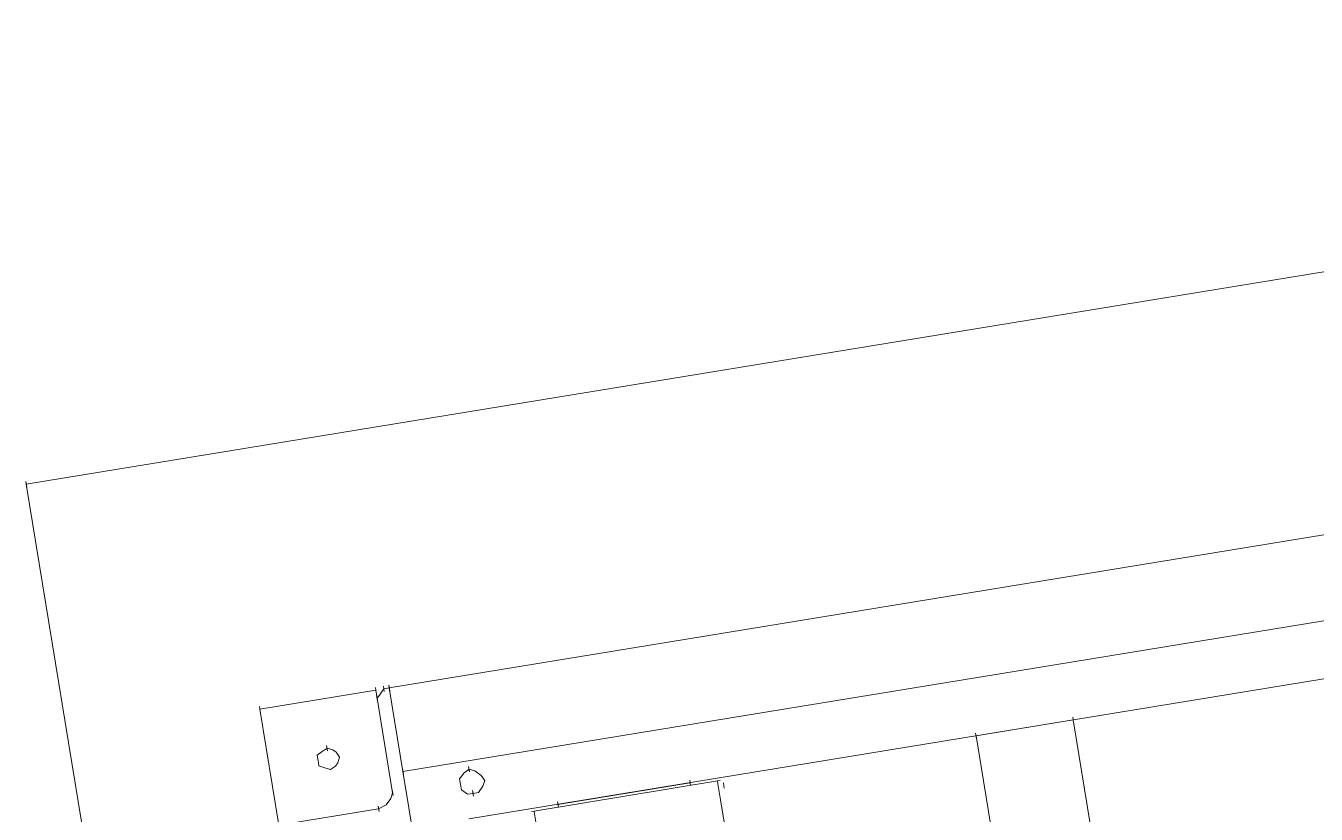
# Model space of a CAD drawing. Header units: metres. Extents: x 2 to 659295185, y -28 to 1124222152.
# Drawn here: x 655609.606 to 655610.597, y 1126540.774 to 1126541.379 of the extents above; entities that cross this region are included whole.
import ezdxf

# ---------------------------------------------------------------- set-up
doc = ezdxf.new("R2010")
doc.units = ezdxf.units.M
doc.header["$MEASUREMENT"] = 0
doc.layers.add('CCSM_C1_CUERPO CK$0$A-EQUIPOS', color=9, linetype='CONTINUOUS')

msp = doc.modelspace()

# ---------------------------------------------------------------- linework, layer by layer
at = {"layer": 'CCSM_C1_CUERPO CK$0$A-EQUIPOS', "lineweight": 5}
for p, q in [((655609.60677, 1126541.02752), (655611.75402, 1126541.37948)), ((655609.60677, 1126541.02752), (655611.75402, 1126541.37948)), ((655611.11537, 1126541.0728), (655609.88542, 1126540.8712)), ((655611.11537, 1126541.0728), (655609.88542, 1126540.8712)), ((655609.60643, 1126541.02959), (655609.60677, 1126541.02752)), ((655609.60643, 1126541.02959), (655609.60711, 1126541.02545)), ((655610.76581, 1126533.95629), (655609.60677, 1126541.02752)), ((655610.76581, 1126533.95629), (655609.60677, 1126541.02752)), ((655610.83187, 1126540.96042), (655609.89594, 1126540.80701)), ((655610.83187, 1126540.96042), (655609.89594, 1126540.80701)), ((655609.94655, 1126540.77065), (655610.83899, 1126540.91693)), ((655609.94655, 1126540.77065), (655610.83899, 1126540.91693)), ((655609.87506, 1126540.8695), (655609.78603, 1126540.85491)), ((655609.78603, 1126540.85491), (655609.87506, 1126540.8695)), ((655609.87506, 1126540.8695), (655609.87472, 1126540.87157)), ((655609.87472, 1126540.87157), (655609.8754, 1126540.86743)), ((655609.87608, 1126540.86329), (655609.87506, 1126540.8695)), ((655609.87506, 1126540.8695), (655609.87608, 1126540.86329)), ((655609.87954, 1126540.86811), (655609.87781, 1126540.8657)), ((655609.87781, 1126540.8657), (655609.87954, 1126540.86811)), ((655609.88127, 1126540.87052), (655609.87954, 1126540.86811)), ((655609.87954, 1126540.86811), (655609.88127, 1126540.87052)), ((655609.88127, 1126540.87052), (655609.88094, 1126540.87259)), ((655609.88094, 1126540.87259), (655609.88161, 1126540.86845)), ((655609.88127, 1126540.87052), (655609.88542, 1126540.8712)), ((655609.88127, 1126540.87052), (655609.88542, 1126540.8712)), ((655609.88576, 1126540.86913), (655609.88508, 1126540.87327)), ((655609.88508, 1126540.87327), (655609.88542, 1126540.8712)), ((655609.88542, 1126540.8712), (655609.88508, 1126540.87327)), ((655609.88508, 1126540.87327), (655609.88576, 1126540.86913)), ((655609.88542, 1126540.8712), (655609.89594, 1126540.80701)), ((655609.89594, 1126540.80701), (655609.88542, 1126540.8712)), ((655609.88542, 1126540.8712), (655609.89594, 1126540.80701)), ((655609.89594, 1126540.80701), (655609.88542, 1126540.8712)), ((655609.87574, 1126540.86536), (655609.87642, 1126540.86122)), ((655609.87781, 1126540.8657), (655609.87608, 1126540.86329)), ((655609.87781, 1126540.8657), (655609.87608, 1126540.86329)), ((655609.87608, 1126540.86329), (655609.88796, 1126540.79082)), ((655609.87608, 1126540.86329), (655609.88796, 1126540.79082)), ((655609.78603, 1126540.85491), (655609.78569, 1126540.85698)), ((655609.78569, 1126540.85698), (655609.78636, 1126540.85284)), ((655609.78603, 1126540.85491), (655609.80062, 1126540.76587)), ((655609.80062, 1126540.76587), (655609.78603, 1126540.85491)), ((655610.41003, 1126540.84875), (655610.41071, 1126540.84461)), ((655610.41037, 1126540.84668), (655610.33583, 1126540.83446)), ((655610.33583, 1126540.83446), (655610.41037, 1126540.84668)), ((655610.41037, 1126540.84668), (655610.4399, 1126540.66653)), ((655610.4399, 1126540.66653), (655610.41037, 1126540.84668)), ((655610.33549, 1126540.83653), (655610.33617, 1126540.83239)), ((655610.364, 1126540.6626), (655610.33583, 1126540.83446)), ((655610.33583, 1126540.83446), (655610.364, 1126540.6626)), ((655609.83389, 1126540.82235), (655609.83008, 1126540.8196)), ((655609.83389, 1126540.82235), (655609.83008, 1126540.8196)), ((655609.83008, 1126540.8196), (655609.83076, 1126540.81546)), ((655609.83076, 1126540.81546), (655609.83008, 1126540.8196)), ((655609.83769, 1126540.8251), (655609.83389, 1126540.82235)), ((655609.83769, 1126540.8251), (655609.83389, 1126540.82235)), ((655609.83735, 1126540.82717), (655609.83803, 1126540.82303)), ((655609.84217, 1126540.82371), (655609.83769, 1126540.8251)), ((655609.84217, 1126540.82371), (655609.83769, 1126540.8251)), ((655609.84458, 1126540.82198), (655609.84217, 1126540.82371)), ((655609.84458, 1126540.82198), (655609.84217, 1126540.82371)), ((655609.84733, 1126540.81818), (655609.84458, 1126540.82198)), ((655609.84458, 1126540.82198), (655609.84733, 1126540.81818)), ((655609.84594, 1126540.8137), (655609.84733, 1126540.81818)), ((655609.84733, 1126540.81818), (655609.84594, 1126540.8137)), ((655609.83144, 1126540.81132), (655609.83076, 1126540.81546)), ((655609.83144, 1126540.81132), (655609.83076, 1126540.81546)), ((655609.83592, 1126540.80993), (655609.83144, 1126540.81132)), ((655609.83144, 1126540.81132), (655609.83592, 1126540.80993)), ((655609.83592, 1126540.80993), (655609.8404, 1126540.80854)), ((655609.83592, 1126540.80993), (655609.8404, 1126540.80854)), ((655609.84421, 1126540.81129), (655609.8404, 1126540.80854)), ((655609.84421, 1126540.81129), (655609.8404, 1126540.80854)), ((655609.84594, 1126540.8137), (655609.84421, 1126540.81129)), ((655609.84594, 1126540.8137), (655609.84421, 1126540.81129)), ((655609.89594, 1126540.80701), (655609.8956, 1126540.80908)), ((655609.8956, 1126540.80908), (655609.89628, 1126540.80494)), ((655609.8956, 1126540.80908), (655609.89594, 1126540.80701)), ((655609.8956, 1126540.80908), (655609.89594, 1126540.80701)), ((655609.8956, 1126540.80908), (655609.89594, 1126540.80701)), ((655609.94665, 1126540.80894), (655609.94285, 1126540.80619)), ((655609.94665, 1126540.80894), (655609.94285, 1126540.80619)), ((655609.94631, 1126540.81101), (655609.94699, 1126540.80687)), ((655609.94665, 1126540.80894), (655609.95113, 1126540.80755)), ((655609.94665, 1126540.80894), (655609.95113, 1126540.80755)), ((655609.94665, 1126540.80894), (655609.94699, 1126540.80687)), ((655609.94665, 1126540.80894), (655609.94699, 1126540.80687)), ((655609.94665, 1126540.80894), (655609.94699, 1126540.80687)), ((655609.89594, 1126540.80701), (655609.9404, 1126540.53576)), ((655609.89594, 1126540.80701), (655609.9404, 1126540.53576)), ((655609.94285, 1126540.80619), (655609.93939, 1126540.80137)), ((655609.94285, 1126540.80619), (655609.93939, 1126540.80137)), ((655609.93939, 1126540.80137), (655609.94007, 1126540.79723)), ((655609.94007, 1126540.79723), (655609.93939, 1126540.80137)), ((655609.95113, 1126540.80755), (655609.95595, 1126540.80409)), ((655609.95595, 1126540.80409), (655609.95113, 1126540.80755)), ((655609.95595, 1126540.80409), (655609.9587, 1126540.80029)), ((655609.9587, 1126540.80029), (655609.95595, 1126540.80409)), ((655609.9587, 1126540.80029), (655609.95731, 1126540.79581)), ((655609.95731, 1126540.79581), (655609.9587, 1126540.80029)), ((655609.99658, 1126540.77673), (655610.13739, 1126540.79981)), ((655610.01488, 1126540.78185), (655610.11634, 1126540.79848)), ((655610.11634, 1126540.79848), (655610.01488, 1126540.78185)), ((655610.116, 1126540.80055), (655610.11668, 1126540.79641)), ((655610.11668, 1126540.79641), (655610.11634, 1126540.79848)), ((655610.11634, 1126540.79848), (655610.11668, 1126540.79641)), ((655610.13946, 1126540.80015), (655610.13739, 1126540.79981)), ((655610.13739, 1126540.79981), (655610.13773, 1126540.79774)), ((655610.14187, 1126540.79841), (655610.14221, 1126540.79634)), ((655610.14221, 1126540.79634), (655610.14187, 1126540.79841)), ((655609.88796, 1126540.79082), (655609.88657, 1126540.78634)), ((655609.88796, 1126540.79082), (655609.88657, 1126540.78634)), ((655609.88762, 1126540.79289), (655609.8883, 1126540.78875)), ((655609.94007, 1126540.79723), (655609.94074, 1126540.79309)), ((655609.94007, 1126540.79723), (655609.94074, 1126540.79309)), ((655609.94556, 1126540.78963), (655609.94074, 1126540.79309)), ((655609.94074, 1126540.79309), (655609.94556, 1126540.78963)), ((655609.94556, 1126540.78963), (655609.94971, 1126540.79031)), ((655609.94971, 1126540.79031), (655609.94556, 1126540.78963)), ((655609.94971, 1126540.79031), (655609.94937, 1126540.79238)), ((655609.94937, 1126540.79238), (655609.95004, 1126540.78824)), ((655609.94937, 1126540.79238), (655609.94971, 1126540.79031)), ((655609.94937, 1126540.79238), (655609.94971, 1126540.79031)), ((655609.94971, 1126540.79031), (655609.95385, 1126540.79099)), ((655609.95385, 1126540.79099), (655609.94971, 1126540.79031)), ((655609.95385, 1126540.79099), (655609.95731, 1126540.79581)), ((655609.95731, 1126540.79581), (655609.95385, 1126540.79099)), ((655610.13976, 1126540.78531), (655610.13773, 1126540.79774)), ((655610.14221, 1126540.79634), (655610.14255, 1126540.79427)), ((655610.14221, 1126540.79634), (655610.14255, 1126540.79427)), ((655609.87723, 1126540.77843), (655609.80683, 1126540.76689)), ((655609.87723, 1126540.77843), (655609.80683, 1126540.76689)), ((655609.87689, 1126540.7805), (655609.87757, 1126540.77636)), ((655609.87689, 1126540.7805), (655609.87723, 1126540.77843)), ((655609.88311, 1126540.78152), (655609.87723, 1126540.77843)), ((655609.88311, 1126540.78152), (655609.87723, 1126540.77843)), ((655609.88657, 1126540.78634), (655609.88311, 1126540.78152)), ((655609.88657, 1126540.78634), (655609.88311, 1126540.78152)), ((655610.01454, 1126540.78392), (655610.01522, 1126540.77978)), ((655610.01522, 1126540.77978), (655610.01488, 1126540.78185)), ((655610.01488, 1126540.78185), (655610.01522, 1126540.77978)), ((655610.14282, 1126540.76668), (655610.13976, 1126540.78531)), ((655609.99658, 1126540.77673), (655609.99451, 1126540.77639)), ((655609.99692, 1126540.77466), (655609.99658, 1126540.77673)), ((655609.99896, 1126540.76223), (655609.99692, 1126540.77466))]:
    msp.add_line(p, q, dxfattribs=at)

doc.saveas('drawing.dxf')
